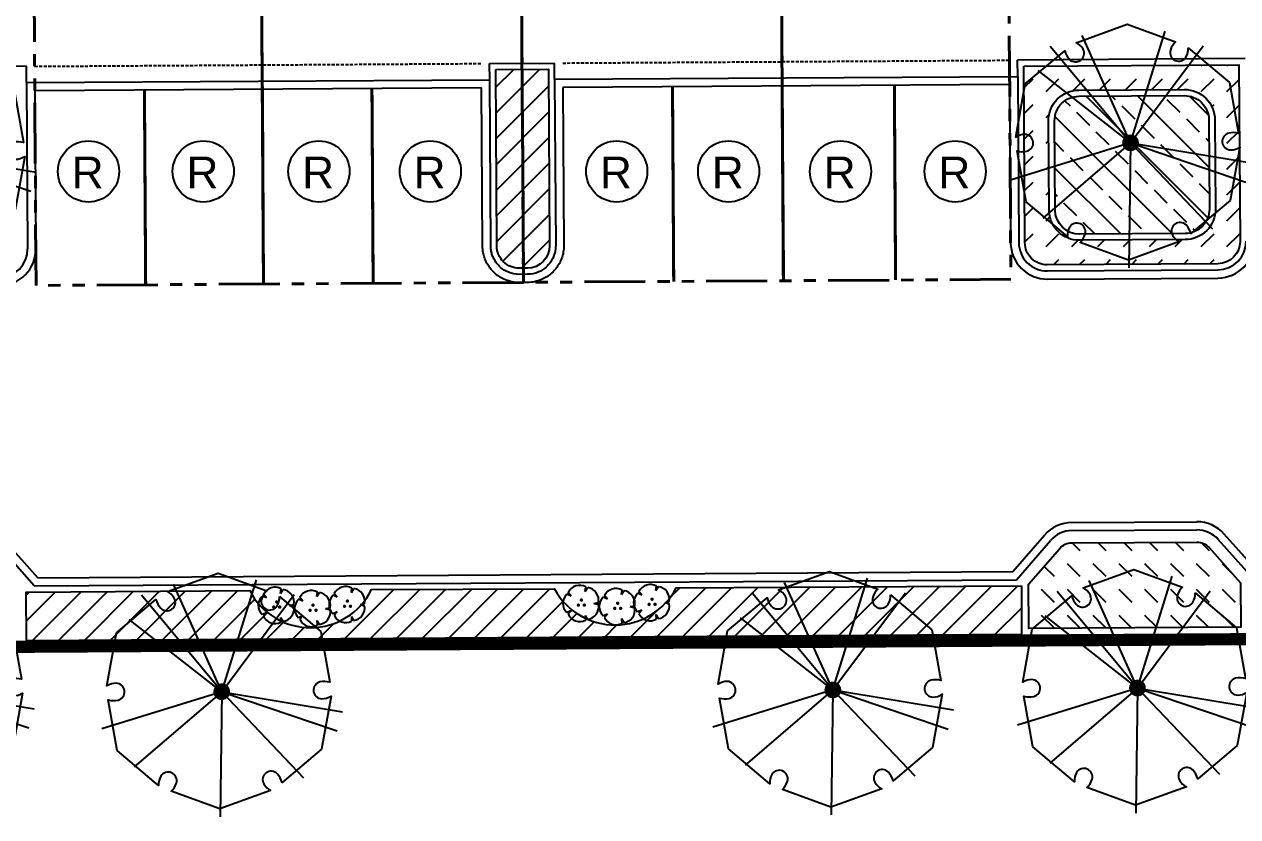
# Model space of a CAD drawing. Header units: feet. Extents: x 919634 to 928945, y 707022 to 708026.
# Drawn here: x 920743.5 to 920843.1, y 707041.9 to 707106.9 of the extents above; entities that cross this region are included whole.
import ezdxf
from ezdxf.enums import TextEntityAlignment as Align

# ---------------------------------------------------------------- set-up
doc = ezdxf.new("R2010")
doc.units = ezdxf.units.FT
doc.header["$LTSCALE"] = 20
doc.header["$MEASUREMENT"] = 0
for name, pattern in [('PHANTOM2', [1.25, 0.625, -0.125, 0.125, -0.125, 0.125, -0.125]), ('Site Plan$0$HIDDEN2', [0.1875, 0.125, -0.0625]), ('Site Plan$0$PHANTOM2', [1.25, 0.625, -0.125, 0.125, -0.125, 0.125, -0.125])]:
    doc.linetypes.add(name, pattern=pattern)
doc.layers.add('-u-site-propline', color=7, linetype='PHANTOM2', true_color=0xd10000)
for name, color, linetype in [('-u-site-xref', 7, 'Continuous'), ('L-002', 15, 'Continuous'), ('LK-SHRB-035M', 4, 'Continuous'), ('LK-SHRB-TRNK', 3, 'Continuous'), ('LK-TREE-013M', 6, 'Continuous'), ('LK-TREE-025M', 2, 'Continuous'), ('LK-TREE-035M', 123, 'Continuous'), ('LK-TREE-050M', 2, 'Continuous'), ('LK-TREE-TRNK', 32, 'Continuous'), ('LP-PATT-GRND', 251, 'Continuous'), ('LP-PATT-SHAR', 4, 'Continuous'), ('LP-SHAR-BRDR-CONT', 123, 'Continuous'), ('LP-SHRB', 7, 'Continuous'), ('LP-TREE', 15, 'Continuous'), ('Site Plan$0$-u-site-parking_overhang', 252, 'Site Plan$0$HIDDEN2'), ('Site Plan$0$SP-PARKING DESIGNATION', 254, 'Continuous')]:
    doc.layers.add(name, color=color, linetype=linetype)
for name, color, linetype, lineweight in [('Site Plan$0$SP-CURB', 3, 'Continuous', 25), ('Site Plan$0$SP-LOT LINES', 252, 'Site Plan$0$PHANTOM2', 40), ('Site Plan$0$SP-PARKING-STRIPE', 252, 'Continuous', 25), ('Site Plan$0$SP-SIDEWALK', 2, 'Continuous', 25)]:
    doc.layers.add(name, color=color, linetype=linetype, lineweight=lineweight)
doc.layers.get('-u-site-xref').off()
doc.styles.add('Site Plan$0$ARIAL', font='arial.ttf')

# ---------------------------------------------------------------- blocks, each defined once
blk = doc.blocks.new('Site Plan')
at = {"layer": 'Site Plan$0$-u-site-parking_overhang', "ltscale": 0.1, "extrusion": (1.16656e-06, -0.0001861, 1)}
for p, q in [((920744.337, 707103.479, 0.002), (920781.006, 707103.708, 0.002)), ((920787.673, 707103.75, 0.002), (920824.339, 707103.98, 0.002))]:
    blk.add_line(p, q, dxfattribs=at)
at = {"layer": 'Site Plan$0$SP-CURB'}
for p, q in [((920743.679, 707102.144), (920781.685, 707102.383)), ((920743.679, 707102.144), (920743.764, 707088.484)), ((920781.019, 707101.708), (920744.353, 707101.479)), ((920787.011, 707102.416), (920825.017, 707102.654)), ((920824.351, 707101.98), (920787.685, 707101.75)), ((920824.351, 707101.99), (920824.433, 707088.99)), ((920825.017, 707102.654), (920825.103, 707088.994)), ((920744.353, 707101.488), (920744.434, 707088.489)), ((920827.447, 707086.679), (920841.447, 707086.767)), ((920827.451, 707086.009), (920841.451, 707086.097)), ((920829.454, 707066.022), (920839.707, 707066.086)), ((920824.602, 707061.99), (920827.208, 707064.99)), ((920829.448, 707065.352), (920839.711, 707065.416)), ((920844.602, 707062.115), (920841.967, 707065.072)), ((920744.305, 707060.817), (920741.46, 707064.009)), ((920744.604, 707061.488), (920741.96, 707064.455)), ((920824.909, 707061.322), (920827.714, 707064.55)), ((920844.304, 707061.443), (920841.473, 707064.632)), ((920744.604, 707061.488), (920824.602, 707061.99)), ((920744.305, 707060.817), (920824.909, 707061.322))]:
    blk.add_line(p, q, dxfattribs=at)
at = {"layer": 'Site Plan$0$SP-CURB', "flags": 128}
for points in [[(920787.685, 707101.75), (920787.767, 707088.751, -0.022805), (920787.756, 707088.477, -0.021821), (920787.722, 707088.218, -0.034751), (920787.623, 707087.813, -0.036571), (920787.459, 707087.407, -0.043988), (920787.185, 707086.957, -0.052185), (920786.765, 707086.494, -0.082496), (920785.935, 707085.968, -0.098699), (920784.786, 707085.732, -0.000038), (920784.786, 707085.732), (920784.119, 707085.728, -0.098698), (920782.967, 707085.95, -0.082496), (920782.13, 707086.465, -0.052185), (920781.704, 707086.922, -0.043988), (920781.425, 707087.369, -0.036571), (920781.256, 707087.773, -0.034754), (920781.151, 707088.176, -0.021818), (920781.114, 707088.436, -0.022806), (920781.1, 707088.709), (920781.019, 707101.705)], [(920787.011, 707102.416), (920787.097, 707088.746, -0.022805), (920787.088, 707088.534, -0.021821), (920787.062, 707088.332, -0.034751), (920786.985, 707088.018, -0.036571), (920786.857, 707087.703, -0.043988), (920786.645, 707087.353, -0.052185), (920786.319, 707086.994, -0.082496), (920785.674, 707086.585, -0.098699), (920784.781, 707086.402), (920784.781, 707086.402), (920784.115, 707086.398, -0.098698), (920783.22, 707086.57, -0.082496), (920782.57, 707086.97, -0.052185), (920782.239, 707087.325, -0.043988), (920782.023, 707087.673, -0.036571), (920781.891, 707087.986, -0.034754), (920781.81, 707088.3, -0.021818), (920781.781, 707088.501, -0.022806), (920781.77, 707088.713), (920781.685, 707102.383)]]:
    blk.add_lwpolyline(points, format="xyb", dxfattribs=at)
at = {"layer": 'Site Plan$0$SP-CURB'}
for centre, radius, start, end in [((920827.433, 707089.009), 3, 180.35915, 270.35915), ((920827.433, 707089.009), 2.33, 180.35915, 270.35915), ((920841.432, 707089.097), 2.33, 270.35915, 0.35915), ((920841.432, 707089.097), 3, 270.35915, 0.35915), ((920741.434, 707088.47), 2.33, 270.35915, 0.35915), ((920741.434, 707088.47), 3, 270.35915, 0.35915), ((920829.473, 707063.022), 3, 90.35915, 139.01781), ((920839.727, 707063.076), 3, 41.69867, 90.35915), ((920829.473, 707063.022), 2.33, 90.35915, 139.01781), ((920839.727, 707063.076), 2.33, 41.69867, 90.35915)]:
    blk.add_arc(centre, radius, start, end, dxfattribs=at)
at = {"layer": 'Site Plan$0$SP-LOT LINES', "ltscale": 0.4, "extrusion": (1.16656e-06, -0.0001861, 1)}
for p, q in [((920744.453, 707085.487, -0.011), (920743.889, 707175.486, 0.006)), ((920762.555, 707175.603, 0.006), (920763.119, 707085.604, -0.011)), ((920763.119, 707085.604, -0.011), (920762.555, 707175.603, 0.006)), ((920783.888, 707175.736, 0.006), (920784.452, 707085.738, -0.011)), ((920784.452, 707085.738, -0.011), (920783.888, 707175.736, 0.006)), ((920805.221, 707175.87, 0.006), (920805.785, 707085.872, -0.011)), ((920805.785, 707085.872, -0.011), (920805.221, 707175.87, 0.006)), ((920823.887, 707175.987, 0.006), (920824.452, 707085.989, -0.011)), ((920824.452, 707085.989, -0.011), (920744.453, 707085.487, -0.011))]:
    blk.add_line(p, q, dxfattribs=at)
at = {"layer": 'Site Plan$0$SP-PARKING DESIGNATION'}
for centre in [(920748.758, 707094.847), (920758.175, 707094.847), (920767.666, 707094.847), (920776.814, 707094.847), (920792.108, 707094.847), (920801.292, 707094.847), (920810.476, 707094.847), (920819.885, 707094.847)]:
    blk.add_circle(centre, 2.511, dxfattribs=at)
at = {"layer": 'Site Plan$0$SP-PARKING-STRIPE', "const_width": 0.25}
for points in [[(920763.119, 707085.596), (920763.019, 707101.596)], [(920772.119, 707085.652), (920772.019, 707101.652)], [(920796.785, 707085.807), (920796.685, 707101.807)], [(920805.785, 707085.863), (920805.685, 707101.863)], [(920814.993, 707085.921), (920814.893, 707101.921)], [(920753.45, 707085.535), (920753.349, 707101.535)]]:
    blk.add_lwpolyline(points, dxfattribs=at)
at = {"layer": 'Site Plan$0$SP-SIDEWALK'}
for p, q in [((920781.676, 707103.713), (920787.003, 707103.746)), ((920781.685, 707102.383), (920781.676, 707103.713)), ((920787.011, 707102.416), (920787.003, 707103.746)), ((920843.668, 707104.109), (920825.009, 707103.992)), ((920825.017, 707102.654), (920825.009, 707103.992)), ((920743.67, 707103.486), (920725.011, 707103.369)), ((920743.679, 707102.144), (920743.67, 707103.486))]:
    blk.add_line(p, q, dxfattribs=at)
at = {"layer": 'Site Plan$0$SP-PARKING DESIGNATION', "style": 'Site Plan$0$ARIAL'}
for p in [(920748.69, 707093.468, 0), (920758.107, 707093.468, 0), (920767.598, 707093.468, 0), (920776.746, 707093.468, 0), (920792.04, 707093.468, 0), (920801.224, 707093.468, 0), (920810.408, 707093.468, 0), (920819.817, 707093.468, 0)]:
    blk.add_text('R', height=2.6, dxfattribs=at).set_placement(p, align=Align.CENTER)
blk = doc.blocks.new('TREE-DCID-109')
at = {"layer": 'LK-TREE-013M'}
for q in [(-0.2167, 0.4824), (-0.3601, 0.4331), (0.5178, -0.1757), (0.5412, -0.0897)]:
    blk.add_line((0, 0), q, dxfattribs=at)
at = {"layer": 'LK-TREE-025M'}
for q in [(0.3255, 0.4361), (-0.538, -0.1671), (-0.3929, -0.3378)]:
    blk.add_line((0, 0), q, dxfattribs=at)
at = {"layer": 'LK-TREE-035M'}
for q in [(0.1554, 0.5017), (-0.4146, 0.324), (-0.0073, -0.5611), (0.3673, -0.3859)]:
    blk.add_line((0, 0), q, dxfattribs=at)
at = {"layer": 'LK-TREE-050M'}
blk.add_lwpolyline([(0.2585, 0.4269), (0.4439, 0.2704), (0.4843, 0.0427, 0.127189), (0.4404, 0.0438, 0.875318), (0.449, -0.0318, 0.149076), (0.4901, -0.0195), (0.4473, -0.2584), (0.2703, -0.4072, 0.127189), (0.2492, -0.3686, 0.875318), (0.1881, -0.4139, 0.149076), (0.2192, -0.4433), (-0.009, -0.5257), (-0.2264, -0.4468, 0.127189), (-0.2035, -0.4093, 0.875318), (-0.2732, -0.379, 0.149076), (-0.2831, -0.4206), (-0.4686, -0.2642), (-0.509, -0.0365, 0.127189), (-0.4651, -0.0376, 0.875318), (-0.4737, 0.038, 0.149076), (-0.5147, 0.0258), (-0.4719, 0.2646), (-0.2949, 0.4134, 0.127189), (-0.2739, 0.3749, 0.875318), (-0.2128, 0.4201, 0.149076), (-0.2439, 0.4495), (-0.0157, 0.5319), (0.2017, 0.453, 0.127189), (0.1788, 0.4155, 0.875318), (0.2486, 0.3852, 0.149076)], format="xyb", close=True, dxfattribs=at)
at = {"layer": 'LK-TREE-TRNK', "const_width": 0.0375}
blk.add_lwpolyline([(-0.0188, 0, 1), (0.0188, 0, 1)], format="xyb", close=True, dxfattribs=at)
blk = doc.blocks.new('SHRUB-LRG-421')
at = {"layer": 'LK-SHRB-035M'}
for p, q in [((0.107, 0.327), (0.123, 0.452)), ((0.107, 0.327), (0.177, 0.438)), ((-0.285, 0.2), (-0.399, 0.253)), ((-0.285, 0.2), (-0.368, 0.3)), ((0.349, -0.006), (0.473, 0.018)), ((-0.285, -0.212), (-0.406, -0.26)), ((-0.285, -0.212), (-0.371, -0.304)), ((0.349, -0.006), (0.476, -0.038)), ((0.107, -0.339), (0.168, -0.449)), ((0.107, -0.339), (0.116, -0.469))]:
    blk.add_line(p, q, dxfattribs=at)
for centre, start, end in [((-0.05, 0.141), 60.9041, 153.4676), ((0.124, 0.086), 348.9041, 81.4676), ((-0.157, -0.007), 132.9041, 225.4676), ((-0.048, -0.154), 204.9041, 297.4676), ((0.125, -0.096), 276.9041, 9.4676)]:
    blk.add_arc(centre, 0.355, start, end, dxfattribs=at)
at = {"layer": 'LK-SHRB-TRNK', "const_width": 0.0469}
for points in [[(-0.024, 0.089, 1), (0.023, 0.089, 1)], [(-0.106, -0.053, 1), (-0.059, -0.053, 1)], [(0.058, -0.053, 1), (0.105, -0.053, 1)]]:
    blk.add_lwpolyline(points, format="xyb", close=True, dxfattribs=at)

msp = doc.modelspace()

# ---------------------------------------------------------------- block references
at = {"layer": '-u-site-xref'}
msp.add_blockref('Site Plan', (0, 0), dxfattribs=at)

# ---------------------------------------------------------------- next in the draw order: hatches: boundary and pattern name
at = {"layer": 'LP-PATT-GRND'}
h = msp.add_hatch(dxfattribs=at)
h.set_pattern_fill('ANSI31', color=256, scale=12)
h.set_pattern_definition([(45, (920782.1794, 707086.8976), (-1.06066, 1.06066), [])])
edge = h.paths.add_edge_path()
edge.add_line((920782.179, 707103.216), (920786.506, 707103.243))
edge.add_line((920786.506, 707103.243), (920786.597, 707088.743))
edge.add_arc((920784.767, 707088.732), 1.83, -89.64079, 0.35915, ccw=False)
edge.add_line((920784.778, 707086.902), (920784.112, 707086.898))
edge.add_arc((920784.1, 707088.728), 1.83, 180.35915, 270.35915, ccw=False)
edge.add_line((920782.27, 707088.716), (920782.179, 707103.216))
h = msp.add_hatch(dxfattribs=at)
h.set_pattern_fill('DASH', color=256, scale=12, angle=45)
h.set_pattern_definition([(45, (920725.5137, 707086.552), (0, 2.12132), [1.5, -1.5])])
edge = h.paths.add_edge_path()
edge.add_line((920825.512, 707103.495), (920843.171, 707103.606))
edge.add_line((920843.171, 707103.606), (920843.262, 707089.105))
edge.add_arc((920841.432, 707089.093), 1.83, -89.64025, 0.35915, ccw=False)
edge.add_line((920841.444, 707087.263), (920827.444, 707087.176))
edge.add_arc((920827.433, 707089.006), 1.83, 180.35915, 270.35915, ccw=False)
edge.add_line((920825.603, 707088.994), (920825.512, 707103.495))
edge = h.paths.add_edge_path(flags=16)
edge.add_line((920830.024, 707101.523), (920838.684, 707101.578))
edge.add_arc((920838.7, 707099.078), 2.5, 0.35915, 90.35915, ccw=False)
edge.add_line((920841.2, 707099.093), (920841.246, 707091.762))
edge.add_arc((920838.746, 707091.746), 2.5, -89.64085, 0.35915, ccw=False)
edge.add_line((920838.761, 707089.247), (920830.102, 707089.192))
edge.add_arc((920830.086, 707091.692), 2.5, 180.35919, 270.35915, ccw=False)
edge.add_line((920827.586, 707091.677), (920827.54, 707099.008))
edge.add_arc((920830.04, 707099.023), 2.5, 90.35915, 180.35919, ccw=False)
at = {"layer": 'LP-PATT-SHAR'}
h = msp.add_hatch(dxfattribs=at)
h.set_pattern_fill('ANSI33', color=256, scale=12, angle=90)
h.set_pattern_definition([(135, (920728.042, 707089.0687), (-2.12132, -2.12132), []), (135, (920728.042, 707091.19), (-2.12132, -2.12132), [1.5, -0.75])])
edge = h.paths.add_edge_path()
edge.add_line((920830.027, 707101.023), (920838.687, 707101.078))
edge.add_arc((920838.7, 707099.078), 2, 0.35915, 90.35915, ccw=False)
edge.add_line((920840.7, 707099.09), (920840.746, 707091.759))
edge.add_arc((920838.746, 707091.746), 2, -89.64085, 0.35915, ccw=False)
edge.add_line((920838.758, 707089.747), (920830.098, 707089.692))
edge.add_arc((920830.086, 707091.692), 2, 180.35919, 270.35915, ccw=False)
edge.add_line((920828.086, 707091.68), (920828.04, 707099.011))
edge.add_arc((920830.04, 707099.023), 2, 90.35915, 180.35919, ccw=False)
h = msp.add_hatch(dxfattribs=at)
h.set_pattern_fill('DASH', color=256, scale=12, angle=135)
h.set_pattern_definition([(135, (920825.9097, 707057.3282), (-2.12132, 2e-16), [1.5, -1.5])])
edge = h.paths.add_edge_path()
edge.add_line((920825.91, 707060.949), (920828.468, 707063.894))
edge.add_arc((920829.473, 707063.022), 1.33, 90.35915, 139.01781, ccw=False)
edge.add_line((920829.464, 707064.352), (920839.718, 707064.406))
edge.add_arc((920839.727, 707063.076), 1.331, 41.70623, 90.3776, ccw=False)
edge.add_line((920840.72, 707063.961), (920843.306, 707061.06))
edge.add_line((920843.306, 707061.06), (920843.329, 707057.437))
edge.add_line((920843.329, 707057.437), (920825.916, 707057.328))
edge.add_line((920825.916, 707057.328), (920825.91, 707060.949))
h = msp.add_hatch(dxfattribs=at)
h.set_pattern_fill('ANSI31', color=256, scale=12)
h.set_pattern_definition([(45, (920114.4667, 707052.4105), (-1.0606602, 1.0606602), [])])
edge = h.paths.add_edge_path()
edge.add_line((920825.328, 707060.824), (920825.334, 707056.824))
edge.add_line((920825.334, 707056.824), (920743.672, 707056.313))
edge.add_line((920743.672, 707056.313), (920743.647, 707060.312))
edge.add_line((920743.647, 707060.312), (920761.988, 707060.435))
edge.add_arc((920766.971, 707062.971), 5.591, 206.96609, 333.81946)
edge.add_line((920771.988, 707060.504), (920786.988, 707060.584))
edge.add_arc((920791.971, 707063.264), 5.658, 208.26939, 332.44891)
edge.add_line((920796.987, 707060.647), (920825.328, 707060.824))

# ---------------------------------------------------------------- next in the draw order: linework, layer by layer
at = {"layer": '-u-site-propline', "const_width": 1}
msp.add_lwpolyline([(920947, 707545.92), (920946.201, 707600.835), (920548.473, 707598.249), (920114.576, 707595.417), (920115.105, 707522.895), (920102.967, 707404.748), (920105.543, 707051.813), (920991.697, 707057.367), (920991.473, 707093.125), (921085.439, 707093.799), (921082.202, 707546.78)], close=True, dxfattribs=at)
at = {"layer": 'L-002'}
for points in [[(920782.179, 707103.216), (920786.506, 707103.243), (920786.597, 707088.743, -0.414213), (920784.778, 707086.902), (920784.112, 707086.898, -0.414214), (920782.27, 707088.716)], [(920825.512, 707103.495), (920843.171, 707103.606), (920843.262, 707089.105, -0.41421), (920841.444, 707087.263), (920827.444, 707087.176, -0.414214), (920825.603, 707088.994)], [(920830.024, 707101.523), (920838.684, 707101.578, -0.414214), (920841.2, 707099.093), (920841.246, 707091.762, -0.414214), (920838.761, 707089.247), (920830.102, 707089.192, -0.414213), (920827.586, 707091.677), (920827.54, 707099.008, -0.414214)]]:
    msp.add_lwpolyline(points, format="xyb", close=True, dxfattribs=at)
at = {"layer": 'LP-SHAR-BRDR-CONT'}
for points in [[(920830.027, 707101.023), (920838.687, 707101.078, -0.414214), (920840.7, 707099.09), (920840.746, 707091.759, -0.414214), (920838.758, 707089.747), (920830.098, 707089.692, -0.414213), (920828.086, 707091.68), (920828.04, 707099.011, -0.414214)], [(920825.91, 707060.949), (920828.468, 707063.894, -0.215562), (920829.464, 707064.352), (920839.718, 707064.406, -0.21562), (920840.72, 707063.961), (920843.306, 707061.06), (920843.329, 707057.437), (920825.916, 707057.328)], [(920825.328, 707060.824), (920825.334, 707056.824), (920743.672, 707056.313), (920743.647, 707060.312), (920761.988, 707060.435, 0.617934), (920771.988, 707060.504), (920786.988, 707060.584, 0.601927), (920796.987, 707060.647), (920825.328, 707060.824)]]:
    msp.add_lwpolyline(points, format="xyb", close=True, dxfattribs=at)

# ---------------------------------------------------------------- next in the draw order: block references
at = {"layer": 'LP-SHRB', "xscale": 2.960220199269134, "yscale": 2.960220199269134, "zscale": 2.960220199269134}
for p in [(920789.207, 707059.39), (920795.011, 707059.456), (920764.208, 707059.233), (920767.187, 707058.969), (920770.012, 707059.3), (920792.187, 707059.126)]:
    msp.add_blockref('SHRUB-LRG-421', p, dxfattribs=at)
at = {"layer": 'LP-TREE', "xscale": 18.29877919221403, "yscale": 18.29877919221403, "zscale": 18.29877919221403}
for p in [(920834.273, 707097.195), (920734.554, 707096.437), (920734.386, 707052.37), (920759.694, 707052.123), (920809.843, 707052.268), (920834.842, 707052.425)]:
    msp.add_blockref('TREE-DCID-109', p, dxfattribs=at)

doc.saveas('drawing.dxf')
